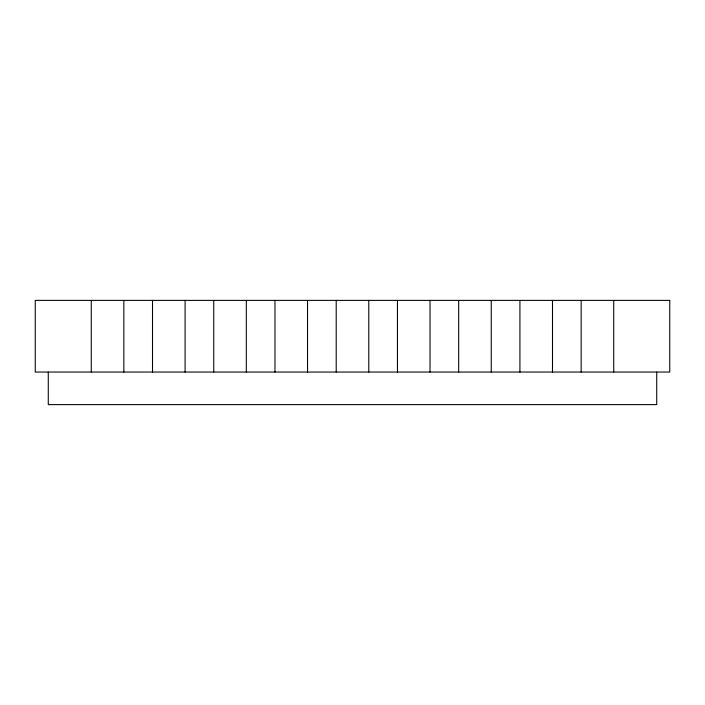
<?xml version="1.0" encoding="UTF-8"?>
<svg xmlns="http://www.w3.org/2000/svg" width="705" height="705" viewBox="0 0 705 705"><rect width="100%" height="100%" fill="white"/><g stroke="black" fill="none" stroke-linecap="round" stroke-linejoin="round"><path stroke-width="1.06" d="M656.725 372.046L656.725 404.617L48.275 404.617L48.275 372.046M613.729 300.383L613.729 372.046M581.158 300.383L581.158 372.046M552.491 300.383L552.491 372.046M519.92 300.383L519.92 372.046M491.253 300.383L491.253 372.046M458.682 300.383L458.682 372.046M430.024 300.383L430.024 372.046M397.453 300.383L397.453 372.046M368.786 300.383L368.786 372.046M336.214 300.383L336.214 372.046M307.547 300.383L307.547 372.046M274.976 300.383L274.976 372.046M246.318 300.383L246.318 372.046M213.747 300.383L213.747 372.046M185.08 300.383L185.08 372.046M152.509 300.383L152.509 372.046M123.842 300.383L123.842 372.046M91.271 300.383L91.271 372.046M669.75 300.383L35.25 300.383L35.25 372.046L669.75 372.046L669.75 300.383"/></g></svg>
